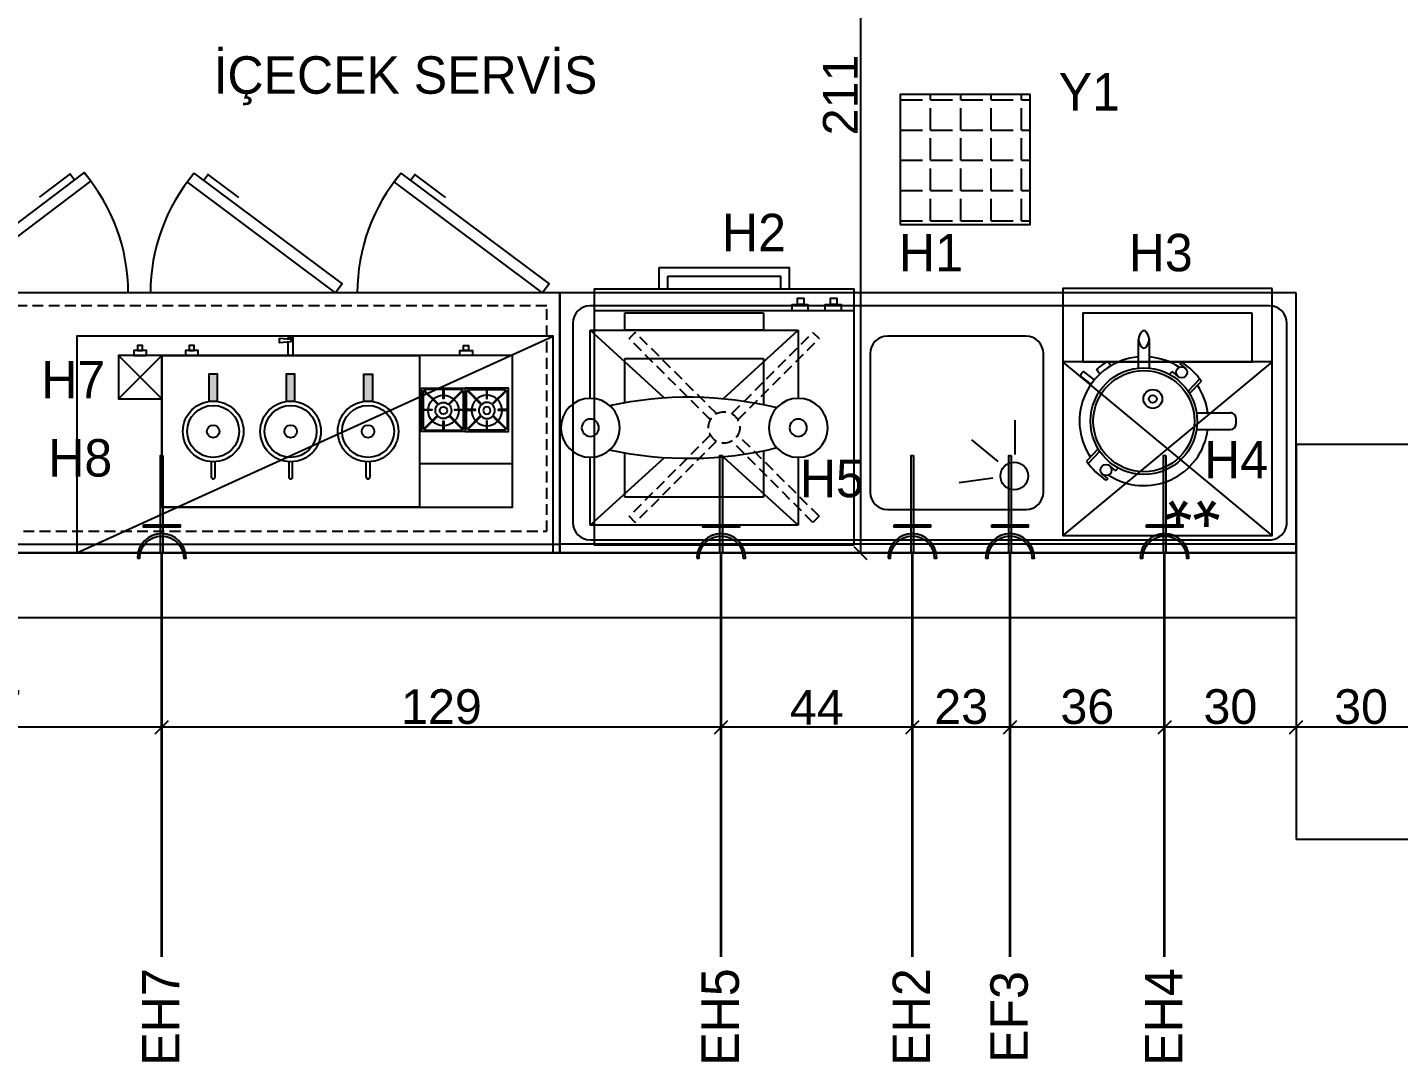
# Model space of a CAD drawing. Header units: millimetres. Extents: x 63882 to 85892, y -58394 to -53173.
# Drawn here: x 68626.9 to 68943.4, y -55481.4 to -55242.7 of the extents above; entities that cross this region are included whole.
import ezdxf
from ezdxf.enums import TextEntityAlignment as Align

# ---------------------------------------------------------------- set-up
doc = ezdxf.new("R2010")
doc.units = ezdxf.units.MM
doc.header["$LTSCALE"] = 5
doc.linetypes.add('DASHED', pattern=[0.75, 0.5, -0.25])
doc.layers.add('ELEKTRİK', color=10, linetype='Continuous')
doc.layers.add('S2000-002 Çizgi', color=7, linetype='Continuous')
doc.layers.add('ELK', color=1, linetype='Continuous', lineweight=35)
doc.styles.get("Standard").update_dxf_attribs({"font": 'arial.ttf'})
doc.styles.add('TAKSİM', font='GOTHIC.TTF', dxfattribs={"height": 20})
doc.dimstyles.new('OLCU50', dxfattribs={"dimtxt": 8, "dimasz": 3, "dimexe": 1.25, "dimexo": 0.625, "dimtad": 1, "dimdec": 0, "dimtxsty": 'Standard', "dimblk": 'OBLIQUE', "dimcen": 2.5, "dimclrd": 256, "dimclre": 251, "dimclrt": 25, "dimadec": 0, "dimazin": 0, "dimtfac": 1, "dimtdec": 0, "dimtmove": 0, "dimatfit": 3, "dimldrblk": 'OBLIQUE', "dimfxl": 1, "dimarcsym": 0})

# ---------------------------------------------------------------- blocks, each defined once
blk = doc.blocks.new('A$C521B02A0')
at = {"layer": 'S2000-002 Çizgi'}
blk.add_line((6.645013539604406, 9.999989333815392), (10.64030204325354, 9.999989333815392), dxfattribs=at)
for points in [[(1.35396039695e-05, 63.99998933381539), (1.35396039695e-05, 9.999989333815392), (60.00001353960397, 9.999989333815392), (60.00001353960397, 63.99998933381539)], [(1.35396039695e-05, 63.99998933381539), (1.35396039695e-05, 4.999989333815392), (60.00001353960397, 4.999989333815392), (60.00001353960397, 63.99998933381539)], [(3.000013539603969, 9.999989333815392), (6.645013539604406, 9.999989333815392), (6.645013539604406, 8.541989333816673), (3.000013539603969, 8.541989333816673)], [(10.64030204325354, 9.999989333815392), (14.28530204325397, 9.999989333815392), (14.28530204325397, 8.541989333816673), (10.64030204325354, 8.541989333816673)], [(3.967120478631842, 8.541989333816673), (5.425120478632379, 8.541989333816673), (5.425120478632379, 7.083989333817952), (3.967120478631842, 7.083989333817952)], [(11.60740898228141, 8.541989333816673), (13.06540898228195, 8.541989333816673), (13.06540898228195, 7.083989333817952), (11.60740898228141, 7.083989333817952)], [(45.00001353960397, -1.06661846075e-05), (15.00001353960397, -1.06661846075e-05), (15.00001353960397, 4.999989333815392), (45.00001353960397, 4.999989333815392)], [(43.00001353960396, 1.999989333815392), (17.00001353960397, 1.999989333815392), (17.00001353960397, 4.999989333815392), (43.00001353960396, 4.999989333815392)]]:
    blk.add_lwpolyline(points, close=True, dxfattribs=at)
at = {"layer": 'S2000-002 Çizgi', "linetype": 'DASHED'}
for points in [[(8.079703322820933, 57.4220262656927), (9.493916885194265, 58.83623982806603)], [(8.079703322820933, 57.4220262656927), (26.82745726976191, 38.67427231875264)], [(9.493916885194265, 58.83623982806603), (28.24167083213524, 40.08848588112414)], [(31.85775396266036, 40.18788359671272), (50.50611019401367, 58.83623982806603)], [(33.27196752503279, 38.77367003433938), (51.92032375638699, 57.4220262656927)], [(50.50611019401367, 58.83623982806603), (51.92032375638699, 57.4220262656927)], [(26.72805955417425, 35.05818918822661), (8.079703322820933, 16.40983295687329)], [(33.17256980944512, 35.15758690381517), (51.92032375638699, 16.40983295687329)], [(28.14227311654759, 33.64397562585327), (9.493916885194265, 14.99561939449995)], [(31.7583562470727, 33.74337334144184), (50.50611019401367, 14.99561939449995)], [(9.493916885194265, 14.99561939449995), (8.079703322820933, 16.40983295687329)], [(50.50611019401367, 14.99561939449995), (51.92032375638699, 16.40983295687329)]]:
    blk.add_lwpolyline(points, dxfattribs=at)
blk.add_circle((30.00001353960397, 36.91592961128299), 3.627241701654384, dxfattribs=at)
blk = doc.blocks.new('A$C284A1887')
at = {"layer": 'S2000-002 Çizgi'}
blk.add_line((-4.481944051804021e-05, 1.999937670902), (187.9999551805595, 1.999937670902), dxfattribs=at)
for points in [[(78.18287842253096, 87.81549416930648), (44.07239812398086, 62.04656648881792), (45.61853378481658, 59.99993767090928), (79.7290140833594, 85.76886535139784)], [(103.5505542802586, 87.66501248262648), (137.779517393321, 62.05367545769695), (136.2428371718289, 59.99993767091655), (102.0138740587591, 85.6112746958388)], [(151.3086358233486, 87.66501248261193), (185.5375989364184, 62.0536754576824), (184.000918714919, 59.999937670902), (149.7719556018565, 85.61127469582425)], [(-4.481944051804021e-05, 59.999937670902), (-4.481944051804021e-05, -6.232909800019115e-05), (187.9999551805595, -6.232909800019115e-05), (187.9999551805595, 59.999937670902)], [(13.85597477331927, 56.97379895543903), (15.31296969253889, 56.80176922212186), (17.01506656078611, 56.34823628883117), (18.88056472838506, 55.70703455555815), (20.82776354565988, 54.97199842229399), (22.7749623629347, 54.23696228902988), (24.64046053053365, 53.59576055575703), (26.34255739878087, 53.14222762246663), (27.79955231800049, 52.97019788914986), (28.94336141346262, 53.14222762246752), (29.76036791022129, 53.59576055575881), (30.25057180827649, 54.23696228903248), (30.41397310762822, 54.97199842229733), (30.25057180827649, 55.7070345555621), (29.76036791022129, 56.34823628883561), (28.94336141346262, 56.80176922212661), (27.79955231800049, 56.97379895544388), (26.34255739878087, 56.80176922212661), (24.64046053053365, 56.34823628883561), (22.7749623629347, 55.7070345555621), (20.82776354565988, 54.97199842229733), (18.88056472838506, 54.23696228903248), (17.01506656078611, 53.59576055575881), (15.31296969253889, 53.14222762246752), (13.85597477331927, 52.97019788914986), (12.71216567785713, 53.14222762246663), (11.89515918109847, 53.59576055575703), (11.40495528304327, 54.23696228902988), (11.24155398369154, 54.97199842229399), (11.40495528304327, 55.70703455555815), (11.89515918109847, 56.34823628883117), (12.71216567785713, 56.80176922212186)]]:
    blk.add_lwpolyline(points, close=True, dxfattribs=at)
at = {"layer": 'S2000-002 Çizgi', "const_width": 0.4275000000000001}
for points in [[(75.93846820580995, 86.11994359207165), (74.94215010049277, 87.43877569575852), (69.307191639071, 83.1818190125341), (67.86435626940704, 82.09182203886303)], [(105.8027604598921, 85.97983109615598), (106.7929855517451, 87.30324416552321), (112.4475170514944, 83.07232102946728), (113.8953641124045, 81.98898996521893)], [(153.5608420029821, 85.97983109614142), (154.5510670948352, 87.30324416550866), (160.2055985945917, 83.07232102945272), (161.6534456554946, 81.98898996520438)]]:
    blk.add_lwpolyline(points, dxfattribs=at)
at = {"layer": 'S2000-002 Çizgi'}
blk.add_lwpolyline([(42.41598947430805, 1.999937670909276), (42.41598947430805, 59.99993767090928)], dxfattribs=at)
at = {"layer": 'S2000-002 Çizgi', "linetype": 'DASHED'}
blk.add_lwpolyline([(45.41598947430805, 4.999937670909276), (184.9999551805595, 4.999937670902), (184.9999551805668, 56.999937670902), (45.41598947431532, 56.99993767090928)], close=True, dxfattribs=at)
at = {"layer": 'S2000-002 Çizgi'}
for points in [[(34.41912309792872, 49.66407340429578), (7.747324678583141, 49.66407340429578, 1), (7.747324678583141, 45.31826941283362)], [(7.747324678583141, 45.31826941283362), (34.41912309792872, 45.31826941284089, -1), (34.41912309792872, 40.97246542137873)]]:
    blk.add_lwpolyline(points, format="xyb", dxfattribs=at)
for centre, radius, start, end in [((45.61853378481658, 59.99993767090928), 42.74999999999999, 0, 40.50921266378007), ((136.2428371718289, 59.99993767091655), 42.74999999999995, 139.7550348336366, 180), ((184.000918714919, 59.999937670902), 42.74999999999995, 139.7550348336366, 180)]:
    blk.add_arc(centre, radius, start, end, dxfattribs=at)
blk = doc.blocks.new('A$C3C3A6592')
at = {"layer": 'S2000-002 Çizgi'}
for points in [[(3.638e-12, 57.00000502803232), (48.30502691809671, 16.90880379103782)], [(3.638e-12, 16.90880379103782), (48.30502691809671, 57.00000502803232)], [(3.638e-12, 16.90880379103782), (48.30502691809671, 16.90880379103782)]]:
    blk.add_lwpolyline(points, dxfattribs=at)
for points in [[(3.638e-12, 5.0280323194e-06), (48.30502691809671, 5.0280323194e-06), (48.30502691809671, 57.00000502803232), (3.638e-12, 57.00000502803232)], [(4.592155032441041, 5.636271282367487), (43.71287188565928, 5.636271282367487), (43.71287188565928, 16.90880379103782), (4.592155032441041, 16.90880379103782)]]:
    blk.add_lwpolyline(points, close=True, dxfattribs=at)
blk.add_text('**', height=12, dxfattribs=at).set_placement((11.88688755330622, 43.00696894165412))
blk = doc.blocks.new('A$C2B7B2AEF')
at = {"layer": 'S2000-002 Çizgi'}
for p, q in [((23.36532948330569, 33.47847996069413), (25.1241399143928, 35.77641155080892)), ((24.38177260986686, 32.70050607265785), (26.14058304095397, 34.99843766277262)), ((26.08096573132298, 35.44704191642177), (25.57274416804285, 35.8360288604399)), ((7.90484776161429, 31.46829132771382), (5.084623333959825, 34.16906396377545)), ((8.458676482341616, 31.82405639296667), (5.611012421489249, 34.55110644502383)), ((25.70894435077753, 31.44480765254048), (26.73813419618909, 32.21733536292049)), ((1.549336021490489, 29.57938745690444), (1.18447790717164, 29.92879185236143)), ((2.470478893845211, 30.70698991363497), (1.549336021490489, 29.57938745690444)), ((4.407599987699541, 29.06625618412636), (3.38821627089419, 27.81839375374966)), ((27.62995529749697, 28.88556617456652), (28.65914514290853, 29.65809388494654)), ((4.032141968024916, 27.20174180030426), (3.38821627089419, 27.81839375374966)), ((27.09129986023709, 22.56427622575666), (33.7106623184618, 22.56427622575666)), ((27.09129986023709, 20.00427622575717), (33.7106623184618, 20.00427622575717)), ((25.26834757464076, 13.50229626738746), (26.28773129144611, 14.75015869776416)), ((25.64380559431538, 15.36681065120956), (26.28773129144611, 14.75015869776416)), ((27.20546866849509, 11.86156253787885), (28.12661154084981, 12.98916499460938)), ((28.12661154084981, 12.98916499460938), (28.49146965516866, 12.63976059915239)), ((21.21727107999868, 10.74449605854715), (24.06493514085105, 8.01744600648999)), ((21.77109980072601, 11.10026112380001), (24.59132422838048, 8.399488487738381)), ((12.91797378117008, 9.114806229083113), (12.91797378117008, 1.280009039546712)), ((16.75797378117022, 9.114806229083113), (16.75797378117022, 1.280009039546712)), ((14.19797378116982, 9.039546967e-06), (15.47797378117047, 9.039546967e-06))]:
    blk.add_line(p, q, dxfattribs=at)
for centre, radius in [((14.83797378117015, 21.28427622575691), 12.31999999999755), ((14.83797378117015, 21.28427622575691), 11.67999999999767), ((3.545806321078998, 30.01267663835006), 1.279999999999702), ((19.97070442089534, 19.2244367437479), 2.175999999999567), ((19.97070442089534, 19.2244367437479), 0.8959999999998217), ((26.1301412412613, 12.55587581316376), 1.279999999999702)]:
    blk.add_circle(centre, radius, dxfattribs=at)
for centre, radius, start, end in [((14.83797378117015, 21.28427622575691), 14.87999999999704, 4.934767980508746, 123.8207714046995), ((25.37825069603332, 35.58191807879939), 0.3199999999999363, 52.56997192851505, 142.569971928515), ((25.88647225931436, 35.19293113478125), 0.3199999999999363, 322.569971928515, 52.56997192851505), ((14.83797378117015, 21.28427622575691), 16.15999999999678, 124.8182666355079, 147.6606391854774), ((14.83797378117015, 21.28427622575691), 16.15999999999678, 31.21036812601288, 42.57468619865582), ((14.83797378117015, 21.28427622575691), 14.87999999999704, 146.7276262874223, 262.5863261984782), ((34.22810940883938, 18.98437579739493), 3.617103615923392, 98.22470205782822, 129.4184158452733), ((33.19321522808423, 18.98437579739493), 3.617103615923392, 50.58158415472664, 81.77529794217176), ((14.83797378117015, 21.28427622575691), 14.87999999999704, 326.7276262874223, 355.0652320194914), ((32.33771157780939, 21.28427622575691), 0.6399999999998727, 129.4184158452733, 230.5815841547266), ((34.22810940883938, 23.58417665411889), 3.617103615923392, 230.5815841547266, 261.7752979421717), ((33.19321522808423, 23.58417665411889), 3.617103615923392, 278.2247020578282, 309.4184158452733), ((35.08361305911421, 21.28427622575691), 0.6399999999998727, 309.4184158452733, 50.58158415472664), ((14.83797378117015, 21.28427622575691), 16.15999999999678, 304.818266635508, 327.6606391854774), ((14.83797378117015, 21.28427622575691), 14.87999999999704, 277.4136738015218, 303.8207714046996), ((14.19797378116982, 1.280009039546712), 1.279999999999745, 180, 270), ((15.47797378117047, 1.280009039546712), 1.279999999999745, 270, 0)]:
    blk.add_arc(centre, radius, start, end, dxfattribs=at)
blk = doc.blocks.new('A$C451D4DAD')
at = {"layer": 'S2000-002 Çizgi', "extrusion": (0, 0, -1)}
for p, q in [((6.800836584759963, 49.0000111293084), (54.80083658475996, 49.0000111293084)), ((6.800836584759963, 49.0000111293084), (24.05723781898087, 33.24360989509387)), ((6.800836584759963, 33.30085157862232), (6.800836584759963, 49.0000111293084)), ((54.80083658475996, 49.0000111293084), (37.73765410212764, 33.43682864668972)), ((54.80083658475996, 49.0000111293084), (54.80083658475905, 33.30085157862232)), ((14.80083658475996, 42.5000111293084), (46.80083658475996, 42.5000111293084)), ((14.80083658475905, 31.84686514818987), (14.80083658475996, 42.5000111293084)), ((46.80083658475996, 42.5000111293084), (46.80083658475814, 32.34259959550854)), ((24.05723781898087, 19.75641236354204), (6.800836584758144, 4.000011129309314)), ((6.800836584758144, 4.000011129309314), (6.800836584759053, 19.6991706799954)), ((14.80083658475996, 10.50001112930931), (14.80083658475905, 21.15315711042695)), ((37.73765410212764, 19.56319361193255), (54.80083658475905, 4.000011129309314)), ((46.80083658475905, 20.65742266310826), (46.80083658475996, 10.50001112930931)), ((54.80083658475996, 19.6991706799954), (54.80083658475905, 4.000011129309314)), ((46.80083658475996, 10.50001112930931), (14.80083658475996, 10.50001112930931)), ((54.80083658475905, 4.000011129309314), (6.800836584758144, 4.000011129309314)), ((14.80083658475996, 4.000011129309314), (46.80083658475996, 4.000011129309314)), ((14.80083658475996, 1.11293093141e-05), (14.80083658475996, 4.000011129309314)), ((46.80083658475996, 4.000011129309314), (46.80083658475996, 1.11293093141e-05)), ((46.80083658475996, 1.11293093141e-05), (14.80083658475996, 1.11293093141e-05))]:
    blk.add_line(p, q, dxfattribs=at)
for centre, radius in [((-6.800836584759963, 26.50001112930932), 6.800840449306996), ((-54.80083658475905, 26.50001112930932), 6.800840449306996), ((-6.800836584759963, 26.50001112930932), 2.000840449306997), ((-54.80083658475905, 26.50001112930932), 2.000840449306997)]:
    blk.add_circle(centre, radius, dxfattribs=at)
for centre, start, end in [((-32.09412413121572, -51.3878694719524), 76.15972577369256, 102.3998245764193), ((-32.09412413121572, 104.3878917305587), 257.6001754240611, 283.8402742264086)]:
    blk.add_arc(centre, 85.01222759961435, start, end, dxfattribs=at)
blk = doc.blocks.new('A$C08847F1B')
at = {"layer": 'S2000-002 Çizgi'}
blk.add_lwpolyline([(-1.08697081487e-05, 30.56933599183321), (30.56932992652264, 30.56933599183321), (30.56932992652264, -4.8043993957e-06), (-1.08697081487e-05, -4.8043993957e-06), (-1.08697081487e-05, 30.56933599183321)], dxfattribs=at)
blk.add_lwpolyline([(15.5467423541636, 29.52100468880781), (15.5467423541636, 23.44068313125808, -0.4142135623730951), (15.33707609355861, 23.23101687065264), (15.23224296325588, 23.23101687065264, -0.4142135623730951), (15.02257670265044, 23.44068313125808), (15.02257670265044, 29.52100468880781), (2.684409344779396, 29.52100468880781, 0.6681786379192877), (2.313768258129584, 28.62619795064529), (10.80520014284729, 20.13476606592667, -0.8104432851896715), (10.38339609087506, 19.81528794459882), (1.585204476214585, 28.61347955925976, 0.6681786379193126), (1.048320433317257, 28.39109490726969), (1.048320433317257, 15.54674841947326), (7.128641990866981, 15.54674841947326, -0.4142135623730951), (7.338308251472426, 15.33708215886872), (7.338308251472426, 15.232249028566, -0.4142135623730951), (7.128641990866981, 15.02258276796055), (1.048320433317257, 15.02258276796055), (1.048320433317257, 2.684415410089059, 0.6681786379192877), (1.943127171479773, 2.313774323439247), (10.43455905619794, 10.80520620815696, -0.8104432851896715), (10.75403717752624, 10.38340215618518), (1.955845562865306, 1.585210541525157, 0.6681786379193126), (2.17823021485583, 1.04832649862783), (15.02257670265044, 1.04832649862692), (15.02257670265044, 7.128648056176642, -0.4142135623730951), (15.23224296325588, 7.338314316782088), (15.33707609355861, 7.338314316782088, -0.4142135623730951), (15.5467423541636, 7.128648056176642), (15.5467423541636, 1.04832649862692), (27.88490971203464, 1.04832649862692, 0.6681786379192877), (28.25555079868491, 1.943133236789435), (19.76411891396719, 10.43456512150715, -0.8104432851896717), (20.18592296593943, 10.75404324283499), (28.98411458059945, 1.955851628174968, 0.6681786379193126), (29.52099862349678, 2.178236280165037), (29.52099862349678, 15.02258276796055), (23.44067706594706, 15.02258276796055, -0.4142135623730951), (23.23101080534161, 15.232249028566), (23.23101080534207, 15.33708215886872, -0.4142135623730951), (23.44067706594706, 15.54674841947326), (29.52099862349678, 15.54674841947326), (29.52099862349678, 28.39109490726969, 0.6681786379193126), (28.98411458059945, 28.61347955925976), (20.18592296593943, 19.81528794459882, -0.8104432851896715), (19.76411891396719, 20.13476606592667), (28.25555079868491, 28.62619795064529, 0.6681786379192877), (27.88490971203464, 29.52100468880781)], format="xyb", close=True, dxfattribs=at)
for radius in [10.75000880901227, 5.655118676306867, 2.598184596683391]:
    blk.add_circle((15.28468049315234, 15.79797985083223), radius, dxfattribs=at)
blk = doc.blocks.new('A$C0AAB4699')
at = {"layer": 'S2000-002 Çizgi'}
for points in [[(34.3807257616063, 14.78749576513827, -0.0722128195655684), (32.36925600761606, 14.78749576513827), (32.36925600761606, 8.523944302000016), (34.3807257616063, 8.523944302000016)], [(50.24425600761606, 8.523944302000016), (52.25572576160629, 8.523944302000016), (52.25572576160629, 14.78749576513827, -0.0722128195655684), (50.24425600761606, 14.78749576513827)], [(68.11925600761606, 8.523944302000016), (70.1307257616063, 8.523944302000016), (70.1307257616063, 14.78749576513827, -0.0722128195655684), (68.11925600761606, 14.78749576513827)]]:
    blk.add_hatch(color=256, dxfattribs=at).paths.add_polyline_path(points)
for p, q in [((80.99999088461117, 14.21486881393503), (90.99999088461115, 4.214868813935026)), ((90.99999088461115, 14.21486881393503), (80.99999088461117, 4.214868813935026))]:
    blk.add_line(p, q, dxfattribs=at)
for points in [[(-9.1153888206e-06, 4.214868813935026), (80.99999088461117, 4.214868813935026), (80.99999088461117, 39.21486881393503), (-9.1153888206e-06, 39.21486881393503)], [(-9.1153888206e-06, 29.21486881393503), (21.49999088461118, 29.21486881393503), (21.49999088461118, 39.21486881393503), (-9.1153888206e-06, 39.21486881393503)], [(80.99999088461117, 4.214868813935026), (21.49999088461118, 4.214868813935026), (21.49999088461118, 39.21486881393503), (80.99999088461117, 39.21486881393503)], [(80.99999088461117, 4.214868813935026), (90.99999088461115, 4.214868813935026), (90.99999088461115, 14.21486881393503), (80.99999088461117, 14.21486881393503)], [(9.27871351894828, 4.214868813935026), (12.19471351894936, 4.214868813935026), (12.19471351894936, 3.04846881393405), (9.27871351894828, 3.04846881393405)], [(75.53315452851893, 4.214868813935026), (72.61715452851784, 4.214868813935026), (72.61715452851784, 3.04846881393405), (75.53315452851893, 3.04846881393405)], [(87.45799088461172, 4.214868813935026), (84.54199088461066, 4.214868813935026), (84.54199088461066, 3.04846881393405), (87.45799088461172, 3.04846881393405)], [(10.15351351894969, 3.04846881393405), (11.31991351894794, 3.04846881393405), (11.31991351894794, 1.882068813934893), (10.15351351894969, 1.882068813934893)], [(53.84823005945599, 0.202836296735768), (51.18846925953675, 0.4113672894472984), (51.18846925953675, 1.036968932365198), (53.84823005945599, 1.245499925076728)], [(74.6583545285175, 3.04846881393405), (73.49195452851927, 3.04846881393405), (73.49195452851927, 1.882068813934893), (74.6583545285175, 1.882068813934893)], [(86.5831908846103, 3.04846881393405), (85.41679088461207, 3.04846881393405), (85.41679088461207, 1.882068813934893), (86.5831908846103, 1.882068813934893)]]:
    blk.add_lwpolyline(points, close=True, dxfattribs=at)
for points in [[(32.9373856725797, 28.70117697192564), (32.9373856725797, 32.22389019807905)], [(33.81259609664267, 32.22389019807905), (33.81259609664267, 28.70117697192564)], [(50.81238567257969, 32.22389019807905), (50.81238567257969, 28.70117697192564)], [(51.68759609664268, 28.70117697192564), (51.68759609664268, 32.22389019807905)], [(68.6873856725797, 32.22389019807905), (68.6873856725797, 28.70117697192564)], [(69.56259609664265, 28.70117697192564), (69.56259609664265, 32.22389019807905)], [(34.3807257616063, 14.78749576513837), (34.3807257616063, 8.523944302000016), (32.36925600761606, 8.523944302000016), (32.36925600761606, 14.78749576513837)], [(50.24425600761606, 14.78749576513837), (50.24425600761606, 8.523944302000016), (52.25572576160629, 8.523944302000016), (52.25572576160629, 14.78749576513837)], [(68.11925600761606, 14.78749576513837), (68.11925600761606, 8.523944302000016), (70.1307257616063, 8.523944302000016), (70.1307257616063, 14.78749576513837)], [(51.79564194613431, 2.3986449378e-06), (50.70433982308805, 2.3986449378e-06), (50.70433982308805, 4.214868813935026)], [(51.79564194613431, 4.214868813935026), (51.79564194613431, 1.084572582696637)], [(51.79564194613431, 0.3637636391158594), (51.79564194613431, 2.3986449378e-06)]]:
    blk.add_lwpolyline(points, dxfattribs=at)
for centre, radius in [((33.37499088461118, 21.71486881393503), 7), ((51.24999088461118, 21.71486881393503), 7), ((69.12499088461117, 21.71486881393503), 7), ((33.37499088461118, 21.71486881393503), 6), ((51.24999088461118, 21.71486881393503), 6), ((69.12499088461117, 21.71486881393503), 6), ((33.37499088461118, 21.71486881393503), 1.445467692938109), ((51.24999088461118, 21.71486881393503), 1.445467692938109), ((69.12499088461117, 21.71486881393503), 1.445467692938109)]:
    blk.add_circle(centre, radius, dxfattribs=at)
for centre in [(33.37499088461118, 32.22389019807905), (51.24999088461118, 32.22389019807905), (69.12499088461117, 32.22389019807905)]:
    blk.add_arc(centre, 0.4376052120314853, 0, 180, dxfattribs=at)
at = {"layer": 'S2000-002 Çizgi', "yscale": 0.3284582400001454}
for p, xscale, zscale in [((10.95923543848403, 11.69618367231396), -0.3284582400001454, 0.3284582400000002), ((10.95924257897513, 11.69618367231396), 0.3284582400001454, 0.3284582400001454)]:
    blk.add_blockref('A$C08847F1B', p, dxfattribs=dict(at, xscale=xscale, zscale=zscale))
blk = doc.blocks.new('A$C50025146')
at = {"layer": 'ELEKTRİK'}
for points in [[(16.0258407970905, 9.846670621633166), (16.5885051934838, 9.846670621633166), (16.5885051934838, 1.406704675742731), (16.0258407970905, 1.406704675742731)], [(6.940050297998823e-05, 5.345355450490388), (6.940050297998823e-05, 5.908019846885509), (22.50664525620232, 5.908019846885509), (22.50664525620232, 5.345355450490388)]]:
    blk.add_hatch(color=256, dxfattribs=at).paths.add_polyline_path(points)
h = blk.add_hatch(color=256, dxfattribs=at)
edge = h.paths.add_edge_path()
edge.add_line((23.70435837441619, 11.25333161261187), (23.70435837441619, 10.69066721622039))
edge.add_ellipse((23.70435837441619, 5.626687648689767), major_axis=(3.580774291992597, -3.580774291992606), ratio=0.9999999999999413, start_angle=134.9999999999983, end_angle=314.9999999999983)
edge.add_line((23.70435837441619, 0.5627080811555061), (23.70435837441619, 4.368476402305532e-05))
edge.add_ellipse((23.70435837441619, 5.626687648689767), major_axis=(3.978638102213783, 3.978638102213774), ratio=0.9999999999999128, start_angle=45.0000000000025, end_angle=225.0000000000025, ccw=False)
for points, elevation in [([(16.0258407970905, 1.406704675742731), (16.0258407970905, 9.846670621633166), (16.5885051934838, 9.846670621633166), (16.5885051934838, 1.406704675742731)], 4.791194770819646e-08), ([(6.940050297998823e-05, 5.908019846885509), (22.50664525620232, 5.908019846885509), (22.50664525620232, 5.345355450490388), (6.940050297998823e-05, 5.345355450490388)], 4.794507297291503e-08)]:
    blk.add_lwpolyline(points, close=True, dxfattribs=dict(at, elevation=elevation))
at = {"layer": 'ELEKTRİK', "elevation": 4.798666618537076e-08}
blk.add_lwpolyline([(23.70435837441437, 4.368476402305532e-05), (23.70435837441619, 0.5627080811555061, -0.9999999999999944), (23.70435837441619, 10.69066721622039), (23.70435837441619, 11.25333161261187, 0.9999999999999944)], format="xyb", close=True, dxfattribs=at)
blk = doc.blocks.new('_Oblique')
at = {"color": 0, "linetype": 'ByBlock', "lineweight": -2}
blk.add_line((-0.5, -0.5), (0.5, 0.5), dxfattribs=at)
blk = doc.blocks.new('*D91')
at = {"color": 251, "lineweight": -2, "ltscale": 5, "transparency": 16777216}
for p, q in [((68889.40374516223, -55379.57484068831), (68889.40374516223, -55405.44866032058)), ((68919.7553801024, -55379.57484068831), (68919.7553801024, -55405.44866032058))]:
    blk.add_line(p, q, dxfattribs=at)
at = {"lineweight": -2, "ltscale": 5, "transparency": 16777216}
blk.add_line((68919.7553801024, -55404.19866032058), (68889.40374516223, -55404.19866032058), dxfattribs=at)
at = {"layer": 'Defpoints', "color": 0, "ltscale": 5, "transparency": 16777216}
for p in [(68889.40374516223, -55378.94984068831), (68919.7553801024, -55378.94984068831), (68889.40374516223, -55404.19866032058)]:
    blk.add_point(p, dxfattribs=at)
at = {"lineweight": -2, "ltscale": 5, "transparency": 16777216, "xscale": 3, "yscale": 3, "zscale": 3, "rotation": 180}
blk.add_blockref('_Oblique', (68889.40374516223, -55404.19866032058), dxfattribs=at)
at = {"lineweight": -2, "ltscale": 5, "transparency": 16777216, "xscale": 3, "yscale": 3, "zscale": 3}
blk.add_blockref('_Oblique', (68919.7553801024, -55404.19866032058), dxfattribs=at)
at = {"color": 25, "ltscale": 5, "transparency": 16777216, "insert": (68904.57956263231, -55399.48634790585), "char_height": 8, "attachment_point": 5}
blk.add_mtext('30', dxfattribs=at)
blk = doc.blocks.new('*D92')
at = {"color": 251, "lineweight": -2, "ltscale": 5, "transparency": 16777216}
for p, q in [((68853.7093972081, -55379.57484068829), (68853.7093972081, -55405.44866032058)), ((68889.40374516223, -55379.57484068831), (68889.40374516223, -55405.44866032058))]:
    blk.add_line(p, q, dxfattribs=at)
at = {"lineweight": -2, "ltscale": 5, "transparency": 16777216}
blk.add_line((68889.40374516223, -55404.19866032058), (68853.7093972081, -55404.19866032058), dxfattribs=at)
at = {"layer": 'Defpoints', "color": 0, "ltscale": 5, "transparency": 16777216}
for p in [(68853.7093972081, -55378.94984068829), (68889.40374516223, -55378.94984068831), (68853.7093972081, -55404.19866032058)]:
    blk.add_point(p, dxfattribs=at)
at = {"lineweight": -2, "ltscale": 5, "transparency": 16777216, "xscale": 3, "yscale": 3, "zscale": 3, "rotation": 180}
blk.add_blockref('_Oblique', (68853.7093972081, -55404.19866032058), dxfattribs=at)
at = {"lineweight": -2, "ltscale": 5, "transparency": 16777216, "xscale": 3, "yscale": 3, "zscale": 3}
blk.add_blockref('_Oblique', (68889.40374516223, -55404.19866032058), dxfattribs=at)
at = {"color": 25, "ltscale": 5, "transparency": 16777216, "insert": (68871.55657118517, -55399.48634790585), "char_height": 8, "attachment_point": 5}
blk.add_mtext('36', dxfattribs=at)
blk = doc.blocks.new('*D93')
at = {"color": 251, "lineweight": -2, "ltscale": 5, "transparency": 16777216}
for p, q in [((68831.16561240969, -55380.19984068829), (68831.16561240969, -55405.44866032058)), ((68853.7093972081, -55379.57484068829), (68853.7093972081, -55405.44866032058))]:
    blk.add_line(p, q, dxfattribs=at)
at = {"lineweight": -2, "ltscale": 5, "transparency": 16777216}
blk.add_line((68853.7093972081, -55404.19866032058), (68831.16561240969, -55404.19866032058), dxfattribs=at)
at = {"layer": 'Defpoints', "color": 0, "ltscale": 5, "transparency": 16777216}
for p in [(68831.16561240969, -55379.57484068829), (68853.7093972081, -55378.94984068829), (68831.16561240969, -55404.19866032058)]:
    blk.add_point(p, dxfattribs=at)
at = {"lineweight": -2, "ltscale": 5, "transparency": 16777216, "xscale": 3, "yscale": 3, "zscale": 3, "rotation": 180}
blk.add_blockref('_Oblique', (68831.16561240969, -55404.19866032058), dxfattribs=at)
at = {"lineweight": -2, "ltscale": 5, "transparency": 16777216, "xscale": 3, "yscale": 3, "zscale": 3}
blk.add_blockref('_Oblique', (68853.7093972081, -55404.19866032058), dxfattribs=at)
at = {"color": 25, "ltscale": 5, "transparency": 16777216, "insert": (68842.4375048089, -55399.48634790585), "char_height": 8, "attachment_point": 5}
blk.add_mtext('23', dxfattribs=at)
blk = doc.blocks.new('*D94')
at = {"color": 251, "lineweight": -2, "ltscale": 5, "transparency": 16777216}
for p, q in [((68787.01733099832, -55379.57484068827), (68787.01733099832, -55405.44866032058)), ((68831.16561240969, -55380.19984068829), (68831.16561240969, -55405.44866032058))]:
    blk.add_line(p, q, dxfattribs=at)
at = {"lineweight": -2, "ltscale": 5, "transparency": 16777216}
blk.add_line((68831.16561240969, -55404.19866032058), (68787.01733099832, -55404.19866032058), dxfattribs=at)
at = {"layer": 'Defpoints', "color": 0, "ltscale": 5, "transparency": 16777216}
for p in [(68787.01733099832, -55378.94984068827), (68831.16561240969, -55379.57484068829), (68787.01733099832, -55404.19866032058)]:
    blk.add_point(p, dxfattribs=at)
at = {"lineweight": -2, "ltscale": 5, "transparency": 16777216, "xscale": 3, "yscale": 3, "zscale": 3, "rotation": 180}
blk.add_blockref('_Oblique', (68787.01733099832, -55404.19866032058), dxfattribs=at)
at = {"lineweight": -2, "ltscale": 5, "transparency": 16777216, "xscale": 3, "yscale": 3, "zscale": 3}
blk.add_blockref('_Oblique', (68831.16561240969, -55404.19866032058), dxfattribs=at)
at = {"color": 25, "ltscale": 5, "transparency": 16777216, "insert": (68809.09147170401, -55399.57366032058), "char_height": 8, "attachment_point": 5}
blk.add_mtext('44', dxfattribs=at)
blk = doc.blocks.new('*D95')
at = {"color": 251, "lineweight": -2, "ltscale": 5, "transparency": 16777216}
for p, q in [((68657.86008979885, -55379.57484068824), (68657.86008979885, -55405.44866032058)), ((68787.01733099832, -55379.57484068827), (68787.01733099832, -55405.44866032058))]:
    blk.add_line(p, q, dxfattribs=at)
at = {"lineweight": -2, "ltscale": 5, "transparency": 16777216}
blk.add_line((68787.01733099832, -55404.19866032058), (68657.86008979885, -55404.19866032058), dxfattribs=at)
at = {"layer": 'Defpoints', "color": 0, "ltscale": 5, "transparency": 16777216}
for p in [(68657.86008979885, -55378.94984068824), (68787.01733099832, -55378.94984068827), (68657.86008979885, -55404.19866032058)]:
    blk.add_point(p, dxfattribs=at)
at = {"lineweight": -2, "ltscale": 5, "transparency": 16777216, "xscale": 3, "yscale": 3, "zscale": 3, "rotation": 180}
blk.add_blockref('_Oblique', (68657.86008979885, -55404.19866032058), dxfattribs=at)
at = {"lineweight": -2, "ltscale": 5, "transparency": 16777216, "xscale": 3, "yscale": 3, "zscale": 3}
blk.add_blockref('_Oblique', (68787.01733099832, -55404.19866032058), dxfattribs=at)
at = {"color": 25, "ltscale": 5, "transparency": 16777216, "insert": (68722.4387103986, -55399.48907641881), "char_height": 8, "attachment_point": 5}
blk.add_mtext('129', dxfattribs=at)
blk = doc.blocks.new('*D96')
at = {"color": 251, "lineweight": -2, "ltscale": 5, "transparency": 16777216}
for p, q in [((68580.83543825244, -55379.57484068822), (68580.83543825244, -55405.44866032058)), ((68657.86008979885, -55379.57484068824), (68657.86008979885, -55405.44866032058))]:
    blk.add_line(p, q, dxfattribs=at)
at = {"lineweight": -2, "ltscale": 5, "transparency": 16777216}
blk.add_line((68657.86008979885, -55404.19866032058), (68580.83543825244, -55404.19866032058), dxfattribs=at)
at = {"layer": 'Defpoints', "color": 0, "ltscale": 5, "transparency": 16777216}
for p in [(68580.83543825244, -55378.94984068822), (68657.86008979885, -55378.94984068824), (68580.83543825244, -55404.19866032058)]:
    blk.add_point(p, dxfattribs=at)
at = {"lineweight": -2, "ltscale": 5, "transparency": 16777216, "xscale": 3, "yscale": 3, "zscale": 3, "rotation": 180}
blk.add_blockref('_Oblique', (68580.83543825244, -55404.19866032058), dxfattribs=at)
at = {"lineweight": -2, "ltscale": 5, "transparency": 16777216, "xscale": 3, "yscale": 3, "zscale": 3}
blk.add_blockref('_Oblique', (68657.86008979885, -55404.19866032058), dxfattribs=at)
at = {"color": 25, "ltscale": 5, "transparency": 16777216, "insert": (68619.34776402565, -55399.57366032058), "char_height": 8, "attachment_point": 5}
blk.add_mtext('77', dxfattribs=at)
blk = doc.blocks.new('*D123')
at = {"color": 251, "lineweight": -2, "ltscale": 5, "transparency": 16777216}
for p, q in [((68919.7553801024, -55380.19984068831), (68919.7553801024, -55405.44866032058)), ((68949.75538010242, -55389.57484068835), (68949.75538010242, -55405.44866032058))]:
    blk.add_line(p, q, dxfattribs=at)
at = {"lineweight": -2, "ltscale": 5, "transparency": 16777216}
blk.add_line((68949.75538010242, -55404.19866032058), (68919.7553801024, -55404.19866032058), dxfattribs=at)
at = {"layer": 'Defpoints', "color": 0, "ltscale": 5, "transparency": 16777216}
for p in [(68919.7553801024, -55379.57484068831), (68949.75538010242, -55388.94984068835), (68919.7553801024, -55404.19866032058)]:
    blk.add_point(p, dxfattribs=at)
at = {"lineweight": -2, "ltscale": 5, "transparency": 16777216, "xscale": 3, "yscale": 3, "zscale": 3, "rotation": 180}
blk.add_blockref('_Oblique', (68919.7553801024, -55404.19866032058), dxfattribs=at)
at = {"lineweight": -2, "ltscale": 5, "transparency": 16777216, "xscale": 3, "yscale": 3, "zscale": 3}
blk.add_blockref('_Oblique', (68949.75538010242, -55404.19866032058), dxfattribs=at)
at = {"color": 25, "ltscale": 5, "transparency": 16777216, "insert": (68934.7553801024, -55399.48634790585), "char_height": 8, "attachment_point": 5}
blk.add_mtext('30', dxfattribs=at)
blk = doc.blocks.new('*D124')
at = {"color": 251, "lineweight": -2, "ltscale": 5, "transparency": 16777216}
for p, q in [((68830.762001363, -55152.57734637714), (68817.9185801988, -55152.57734637714)), ((68830.25928021151, -55363.94984068826), (68817.9185801988, -55363.94984068826))]:
    blk.add_line(p, q, dxfattribs=at)
at = {"lineweight": -2, "ltscale": 5, "transparency": 16777216}
blk.add_line((68819.1685801988, -55152.57734637714), (68819.1685801988, -55363.94984068826), dxfattribs=at)
at = {"layer": 'Defpoints', "color": 0, "ltscale": 5, "transparency": 16777216}
for p in [(68831.387001363, -55152.57734637714), (68819.1685801988, -55363.94984068826), (68830.88428021151, -55363.94984068826)]:
    blk.add_point(p, dxfattribs=at)
at = {"lineweight": -2, "ltscale": 5, "transparency": 16777216, "xscale": 3, "yscale": 3, "zscale": 3}
for p, rotation in [((68819.1685801988, -55152.57734637714), 90), ((68819.1685801988, -55363.94984068826), 270)]:
    blk.add_blockref('_Oblique', p, dxfattribs=dict(at, rotation=rotation))
at = {"color": 25, "ltscale": 5, "transparency": 16777216, "insert": (68814.52720912106, -55258.26359353269), "char_height": 8, "attachment_point": 5, "rotation": 90}
blk.add_mtext('211', dxfattribs=at)

msp = doc.modelspace()

# ---------------------------------------------------------------- hatches: boundary and pattern name
h = msp.add_hatch()
h.set_pattern_fill('ANGLE', color=256, scale=0.9999999999999997, angle=-3.328132418683424e-10)
h.set_pattern_definition([(359.9999999996672, (4119.343846069307, -4136.169642044453), (4.05735445241362e-11, 6.984999999999999), [5.079999999999997, -1.904999999999999]), (90, (4119.343846069307, -4136.169642044453), (-6.984999999999999, 4.057398861334605e-11), [5.079999999999997, -1.904999999999999])])
h.paths.add_polyline_path([(68858.33638383605, -55288.15111095043), (68858.33638383623, -55258.15111095043), (68828.33638383623, -55258.15111095024), (68828.33638383605, -55288.15111095025)])

# ---------------------------------------------------------------- linework, layer by layer
for p, q in [((68638.2478602814, -55363.94984068834), (68748.2478602814, -55313.94984068834)), ((68949.7553801024, -55338.94984068835), (68919.7553801024, -55338.94984068835)), ((68919.7553801024, -55338.94984068835), (68919.7553801024, -55430.144407609)), ((68919.7553801024, -55363.94984068828), (68219.37598031196, -55363.94984068812)), ((68919.7553801024, -55378.94984068831), (68219.37598031196, -55378.94984068812)), ((68949.75538010242, -55430.14440760899), (68919.7553801024, -55430.144407609))]:
    msp.add_line(p, q)
for points in [[(68828.33638383605, -55288.15111095025), (68858.33638383605, -55288.15111095043), (68858.33638383623, -55258.15111095043), (68828.33638383623, -55258.15111095024)], [(68638.2478602814, -55363.94984068834), (68748.2478602814, -55363.94984068834), (68748.2478602814, -55313.94984068834), (68638.2478602814, -55313.94984068834)]]:
    msp.add_lwpolyline(points, close=True)
at = {"layer": 'ELK', "color": 1}
for p, q in [((68657.86008979888, -55457.20248707055), (68657.86008979885, -55363.94984068834)), ((68787.01733099835, -55457.20248707055), (68787.01733099832, -55363.94984068834)), ((68831.16561240972, -55457.20248707055), (68831.16561240969, -55363.94984068834)), ((68853.70939720813, -55457.20248707055), (68853.7093972081, -55363.94984068834)), ((68889.40374516226, -55457.20248707055), (68889.40374516223, -55363.94984068834))]:
    msp.add_line(p, q, dxfattribs=at)
at = {"layer": 'S2000-002 Çizgi'}
for p, q in [((68854.88762563975, -55341.23966212471), (68854.88762563976, -55333.3491050946)), ((68850.97897068853, -55342.90274050196), (68844.88128311881, -55337.89483709361)), ((68849.74878789803, -55346.71198270046), (68841.93707485948, -55347.82465050746))]:
    msp.add_line(p, q, dxfattribs=at)
for points in [[(68919.75538010242, -55303.94984068835), (68749.75538010242, -55303.94984068835), (68749.7553801024, -55363.94984068834), (68919.7553801024, -55363.94984068828)], [(68919.7553801024, -55361.94984068828), (68749.7553801024, -55361.94984068835), (68749.7553801024, -55363.94984068834), (68919.7553801024, -55363.94984068828)]]:
    msp.add_lwpolyline(points, close=True, dxfattribs=at)
for points in [[(68913.62635309674, -55306.94984068829), (68756.75538010242, -55306.94984068835, 0.4142135623730919), (68752.75538010242, -55310.94984068834), (68752.7553801024, -55356.94984068835, 0.4142135623731057), (68756.7553801024, -55360.94984068835), (68913.62635309671, -55360.94984068829, 0.4142135623730951), (68917.62635309673, -55356.9498406883), (68917.62635309674, -55310.94984068829, 0.4142135623730844)], [(68857.40646402173, -55313.94984068828), (68825.40646402173, -55313.94984068827, 0.4142135623730951), (68821.40646402173, -55317.94984068827), (68821.40646402171, -55349.94984068827, 0.4142135623730951), (68825.40646402171, -55353.94984068827), (68857.40646402171, -55353.94984068828, 0.4142135623730951), (68861.40646402171, -55349.94984068828), (68861.40646402173, -55317.94984068828, 0.4142135623730951)]]:
    msp.add_lwpolyline(points, format="xyb", close=True, dxfattribs=at)
msp.add_circle((68854.69225599937, -55346.20519724862), 3.187919533039348, dxfattribs=at)

# ---------------------------------------------------------------- block references
msp.add_blockref('A$C284A1887', (68561.75542492184, -55363.94977835925))
at = {"layer": 'ELEKTRİK', "rotation": 270}
for p in [(68652.23340215017, -55341.44319543213, -4.794507297291816e-08), (68781.39064334964, -55341.44319543213, -4.794507297291816e-08), (68825.53892476101, -55341.44319543213, -4.794507297291816e-08), (68848.08270955943, -55341.44319543213, -4.794507297291816e-08), (68883.77705751355, -55341.44319543213, -4.794507297291816e-08)]:
    msp.add_blockref('A$C50025146', p, dxfattribs=at)
at = {"layer": 'S2000-002 Çizgi'}
for name, p, rotation in [('A$C521B02A0', (68817.70800061416, -55298.08304004593), 179.9999999999885), ('A$C3C3A6592', (68914.22240792251, -55302.96979974335), 179.9999999998327), ('A$C451D4DAD', (68811.6140386263, -55308.58916843242), 179.9999999999869), ('A$C2B7B2AEF', (68905.9032376289, -55348.39577051691), 89.99999999998762), ('A$C0AAB4699', (68738.8676215586, -55314.21029701036), 180)]:
    msp.add_blockref(name, p, dxfattribs=dict(at, rotation=rotation))

# ---------------------------------------------------------------- texts
at = {"style": 'TAKSİM'}
for s, p in [('İÇECEK SERVİS', (68714.12796316858, -55257.98577895742)), ('Y1', (68872.0213404836, -55261.86427776389)), ('H2', (68794.59223270405, -55294.33401113848)), ('H1', (68835.46118313583, -55298.96819051422)), ('H3', (68888.50385896256, -55298.96819051422)), ('H7', (68637.3993607757, -55328.29941046202)), ('H8', (68639.0384236637, -55346.33822733609)), ('H4', (68905.89490282969, -55346.75813491232)), ('H5', (68812.56297862367, -55351.10267531215))]:
    msp.add_text(s, height=8.64, dxfattribs=at).set_placement(p, align=Align.CENTER)
at = {"layer": 'ELK', "color": 1, "style": 'TAKSİM'}
for s, p in [('EH7', (68661.95352353335, -55471.07363171264)), ('EH5', (68791.11076473282, -55471.07363171264)), ('EH2', (68835.25904614419, -55471.07363171264)), ('EF3', (68857.8028309426, -55471.07363171264)), ('EH4', (68893.49717889672, -55471.07363171264))]:
    msp.add_text(s, height=8.64, rotation=90, dxfattribs=at).set_placement(p, align=Align.CENTER)

# ---------------------------------------------------------------- dimensions: what is measured, and where the dimension line sits
at = {"ltscale": 5}
dim = msp.add_linear_dim(base=(68819.1685801988, -55363.94984068826), p1=(68831.387001363, -55152.57734637714), p2=(68830.88428021151, -55363.94984068826), angle=90, dimstyle='OLCU50', dxfattribs=at)
dim.commit()
dim.dimension.update_dxf_attribs({"geometry": '*D124', "text_midpoint": (68814.52720912106, -55258.26359353269)})
for base, p1, p2, picture, middle in [((68580.83543825244, -55404.19866032058), (68657.86008979885, -55378.94984068824), (68580.83543825244, -55378.94984068822), '*D96', (68619.34776402565, -55399.57366032058)), ((68657.86008979885, -55404.19866032058), (68787.01733099832, -55378.94984068827), (68657.86008979885, -55378.94984068824), '*D95', (68722.4387103986, -55399.48907641881)), ((68787.01733099832, -55404.19866032058), (68831.16561240969, -55379.57484068829), (68787.01733099832, -55378.94984068827), '*D94', (68809.09147170401, -55399.57366032058)), ((68831.16561240969, -55404.19866032058), (68853.7093972081, -55378.94984068829), (68831.16561240969, -55379.57484068829), '*D93', (68842.4375048089, -55399.48634790585)), ((68853.7093972081, -55404.19866032058), (68889.40374516223, -55378.94984068831), (68853.7093972081, -55378.94984068829), '*D92', (68871.55657118517, -55399.48634790585)), ((68919.7553801024, -55404.19866032058), (68949.75538010242, -55388.94984068835), (68919.7553801024, -55379.57484068831), '*D123', (68934.7553801024, -55399.48634790585))]:
    dim = msp.add_linear_dim(base=base, p1=p1, p2=p2, dimstyle='OLCU50', override={"dimtmove": 1}, dxfattribs=at)
    dim.commit()
    dim.dimension.update_dxf_attribs({"geometry": picture, "text_midpoint": middle})
dim = msp.add_linear_dim(base=(68889.40374516223, -55404.19866032058), p1=(68919.7553801024, -55378.94984068831), p2=(68889.40374516223, -55378.94984068831), dimstyle='OLCU50', dxfattribs=at)
dim.commit()
dim.dimension.update_dxf_attribs({"geometry": '*D91', "text_midpoint": (68904.57956263231, -55399.48634790585)})

doc.saveas('drawing.dxf')
